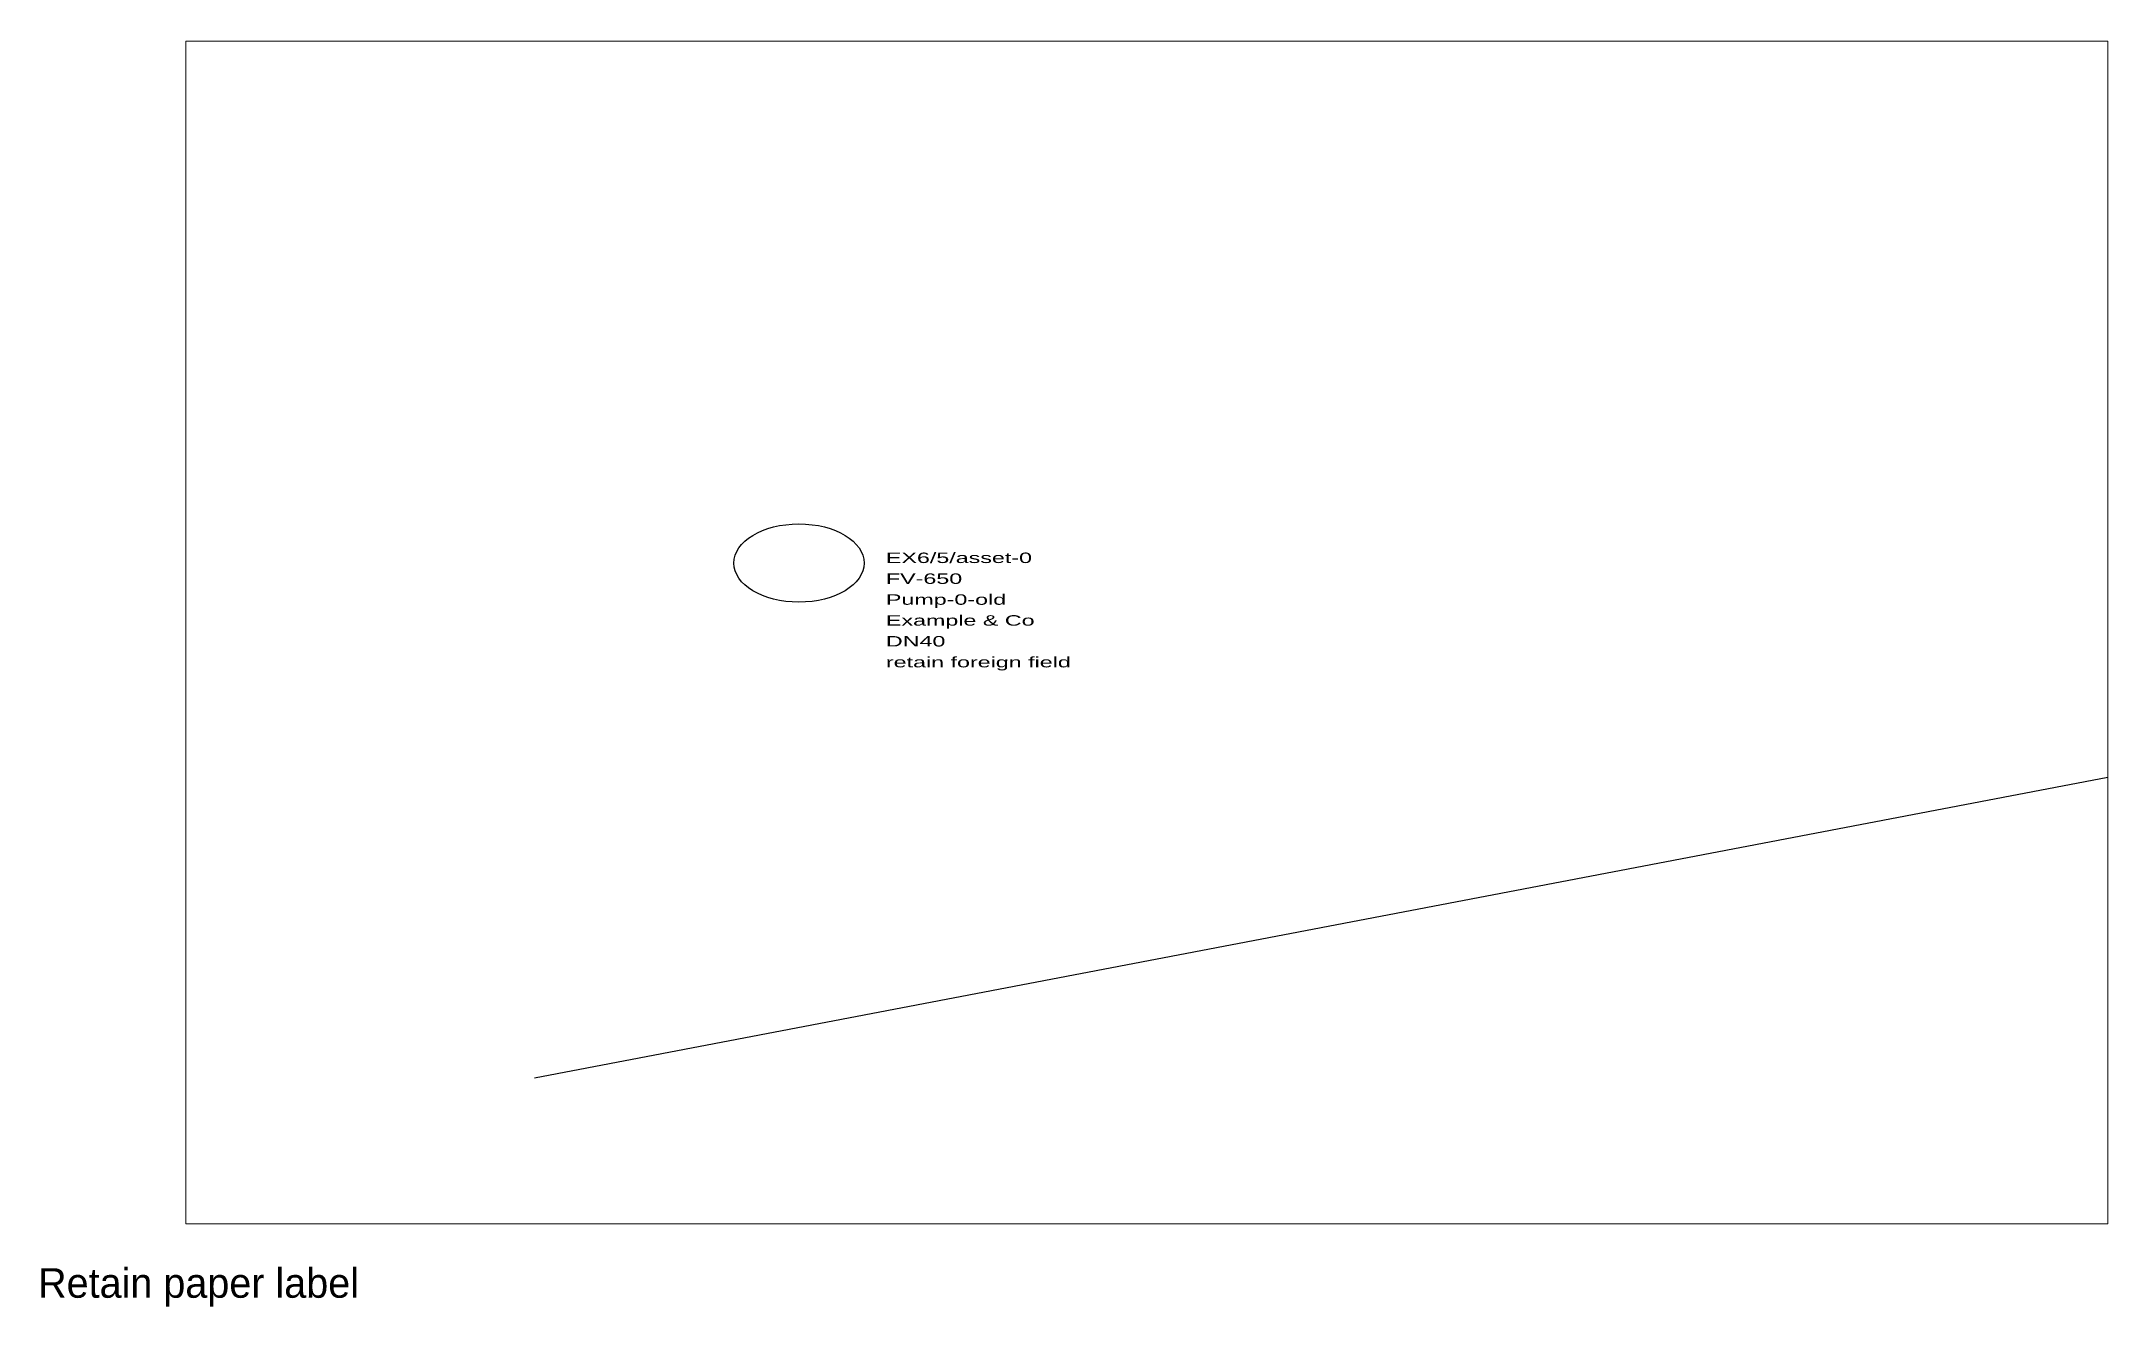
# Paper-space layout 'Retain_layout_six' of a CAD drawing. Header units: metres. Extents: x 5 to 145, y 4 to 90.
# The model-space entities are those that its viewports show. They can reach past a viewport. Long polylines and large blocks are cut down to what shows.
import ezdxf

# ---------------------------------------------------------------- set-up
doc = ezdxf.new("R2010")
doc.units = ezdxf.units.M
doc.layers.add('RETAIN_PROCESS', color=4, linetype='Continuous')

# ---------------------------------------------------------------- blocks, each defined once
blk = doc.blocks.new('EXCHANGE_SIX')
blk.add_circle((0, 0), 3.75)
for tag, p in [('ICT_ID', (5, 0)), ('TAG', (5, -2)), ('MODEL', (5, -4)), ('MANUFACTURER', (5, -6)), ('SIZE', (5, -8)), ('VENDOR_PRIVATE', (5, -10))]:
    blk.add_attdef(tag, p, '', height=1)

msp = doc.modelspace()

# ---------------------------------------------------------------- linework, layer by layer
at = {"layer": 'RETAIN_PROCESS'}
msp.add_line((1, 3), (137, 29), dxfattribs=at)

# ---------------------------------------------------------------- block references
at = {"xscale": 1.25, "yscale": 0.75}
msp.add_blockref('EXCHANGE_SIX', (20, 40), dxfattribs=at).add_auto_attribs({'ICT_ID': 'EX6/5/asset-0', 'TAG': 'FV-650', 'MODEL': 'Pump-0-old', 'MANUFACTURER': 'Example & Co', 'SIZE': 'DN40', 'VENDOR_PRIVATE': 'retain foreign field'})

psp = doc.layouts.new('Retain_layout_six')

# ---------------------------------------------------------------- texts
psp.add_text('Retain paper label', height=2).set_placement((5, 5))

# ---------------------------------------------------------------- viewports
at = {"layer": 'VIEWPORTS'}
psp.add_viewport(center=(80, 50), size=(130, 80), view_center_point=(45, 35), view_height=85, dxfattribs=at)

doc.saveas('drawing.dxf')
